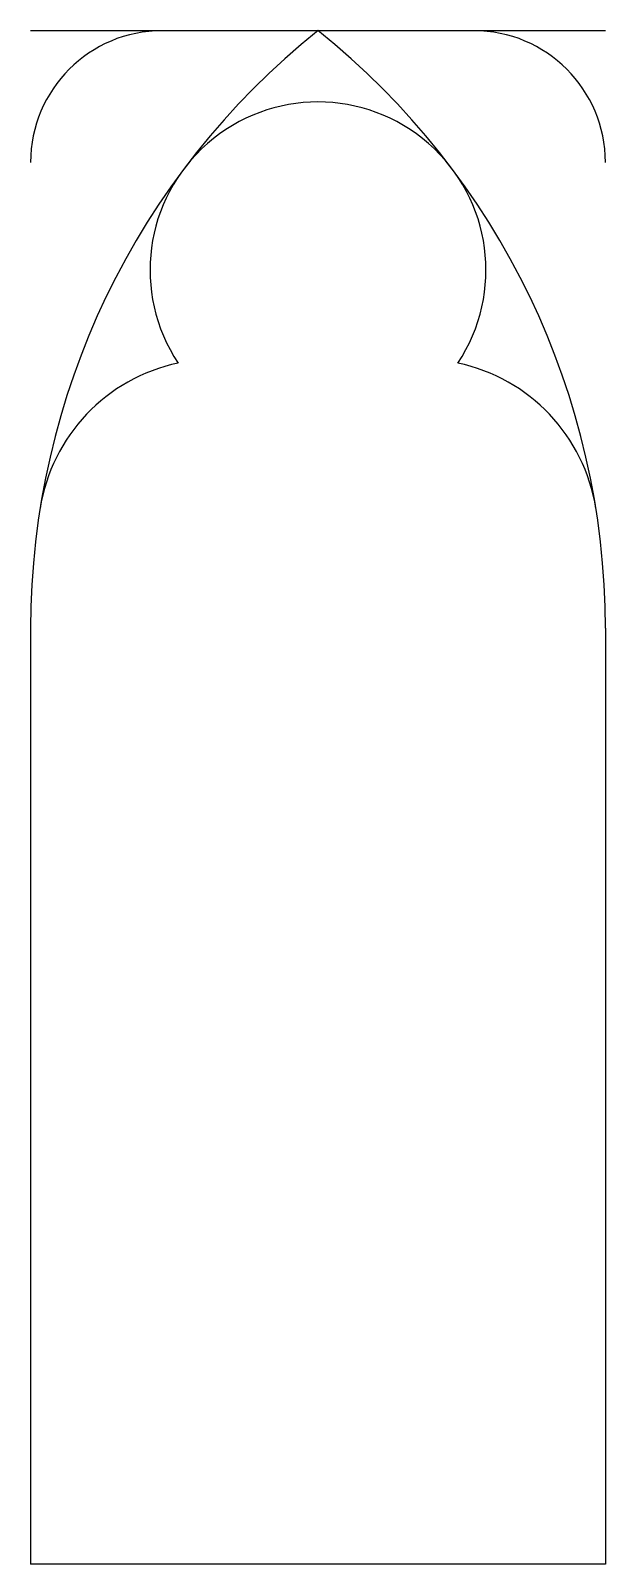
# Model space of a CAD drawing. Extents: x -13.5 to 13.5, y -36 to 36.
import ezdxf

# ---------------------------------------------------------------- set-up
doc = ezdxf.new("R2010")
doc.units = 0
doc.layers.add('MODELSKETCH_VISIBLE', color=7, linetype='CONTINUOUS')

msp = doc.modelspace()

# ---------------------------------------------------------------- linework, layer by layer
at = {"layer": 'MODELSKETCH_VISIBLE'}
for p, q in [((13.5, 36), (-13.5, 36)), ((-13.5, 7.95), (-13.5, -36)), ((13.5, 7.95), (13.5, -36)), ((13.5, 7.95), (13.5, -36)), ((13.5, -36), (-13.5, -36))]:
    msp.add_line(p, q, dxfattribs=at)
for centre, radius, start, end in [((-22.392, 7.95), 35.892, 0, 51.40092), ((-7.318, 29.818), 6.182, 90, 180), ((22.392, 7.95), 35.892, 128.59908, 180), ((7.318, 29.818), 6.182, 0, 90), ((0, 24.761), 7.891, 326.40212, 213.59788), ((-4.854, 12.268), 8.306, 101.9465, 170.99347), ((4.854, 12.268), 8.306, 9.00653, 78.0535)]:
    msp.add_arc(centre, radius, start, end, dxfattribs=at)

doc.saveas('drawing.dxf')
